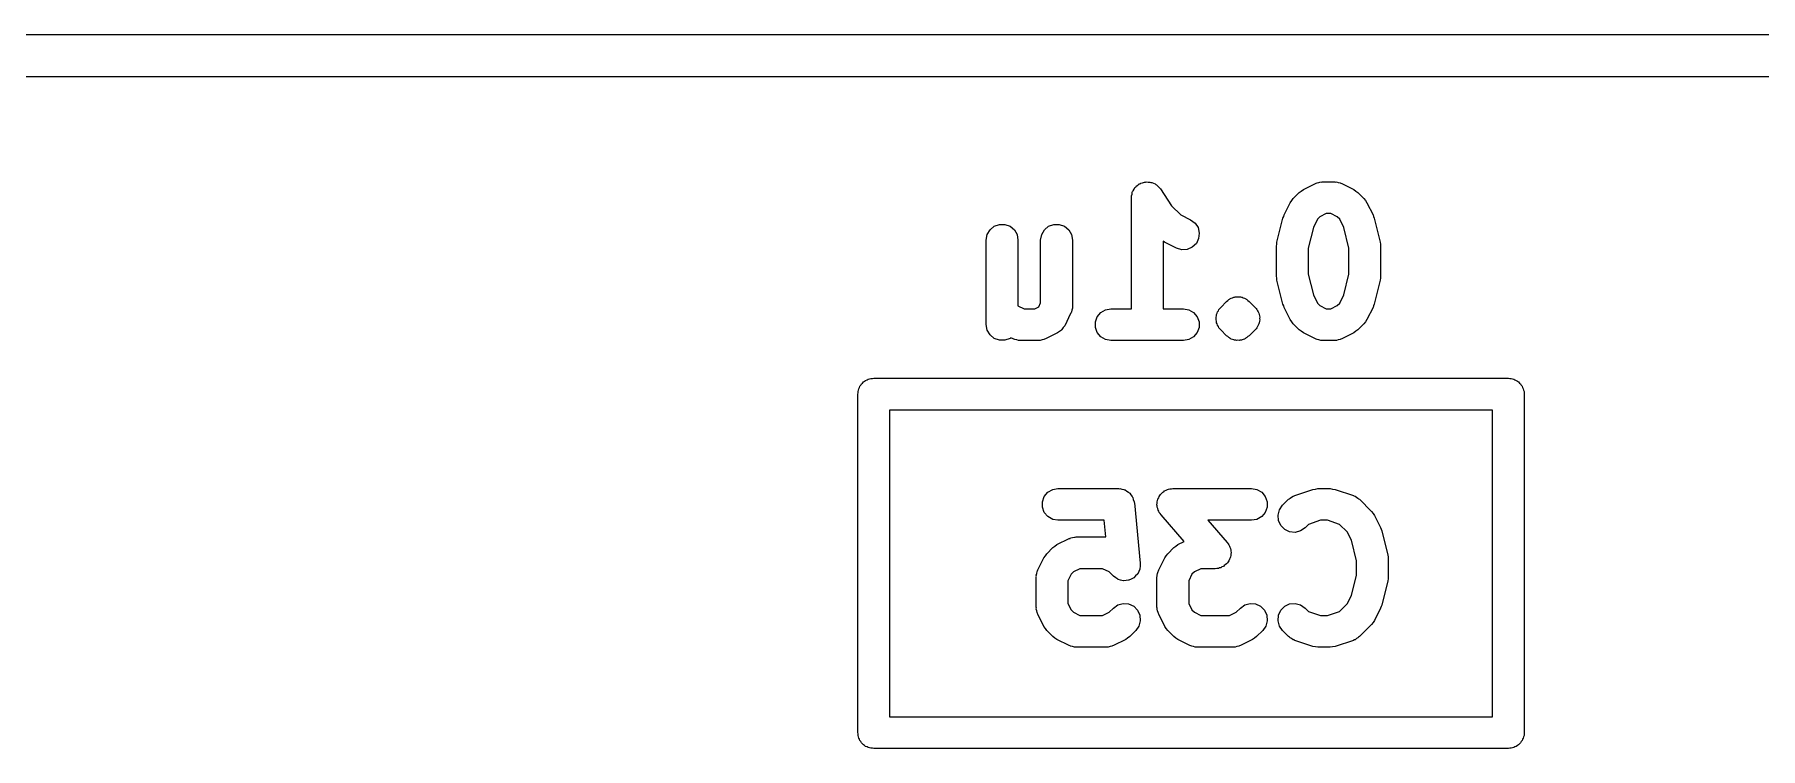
# Model space of a CAD drawing. Extents: x 100 to 214, y -112 to -50.
# Drawn here: x 123.73 to 131.89, y -53.27 to -49.9 of the extents above; entities that cross this region are included whole.
import ezdxf

# ---------------------------------------------------------------- set-up
doc = ezdxf.new("R2010")
doc.units = 0
doc.header["$MEASUREMENT"] = 0
doc.layers.add('BLACK', color=7, linetype='CONTINUOUS')

msp = doc.modelspace()

# ---------------------------------------------------------------- linework, layer by layer
at = {"layer": 'Black'}
for p, q in [((106, -49.9), (208, -49.9)), ((207.991, -50.1), (106.004, -50.1)), ((128.918, -50.6632), (128.921, -50.6546)), ((128.921, -50.6546), (128.922, -50.6458)), ((128.922, -50.6458), (128.924, -50.6422)), ((128.924, -50.6422), (128.926, -50.6382)), ((128.926, -50.6382), (128.931, -50.631)), ((128.931, -50.631), (128.935, -50.6232)), ((128.935, -50.6232), (128.939, -50.6205)), ((128.939, -50.6205), (128.941, -50.6172)), ((128.941, -50.6172), (128.949, -50.6122)), ((128.949, -50.6122), (128.955, -50.6065)), ((128.955, -50.6065), (128.959, -50.6051)), ((128.959, -50.6051), (128.963, -50.6027)), ((128.963, -50.6027), (128.971, -50.6006)), ((128.971, -50.6006), (128.98, -50.5976)), ((128.98, -50.5976), (128.984, -50.5976)), ((128.984, -50.5976), (128.988, -50.5966)), ((128.988, -50.5966), (128.997, -50.5976)), ((128.997, -50.5976), (129.006, -50.5976)), ((129.006, -50.5976), (129.01, -50.599)), ((129.01, -50.599), (129.014, -50.5994)), ((129.014, -50.5994), (129.022, -50.6034)), ((129.022, -50.6034), (129.03, -50.6065)), ((129.03, -50.6065), (129.034, -50.6091)), ((129.034, -50.6091), (129.037, -50.611)), ((129.037, -50.611), (129.043, -50.6175)), ((129.043, -50.6175), (129.05, -50.6232)), ((129.05, -50.6232), (129.052, -50.6268)), ((129.052, -50.6268), (129.055, -50.6298)), ((129.055, -50.6298), (129.108, -50.7094)), ((129.683, -50.6755), (129.711, -50.647)), ((129.711, -50.647), (129.721, -50.6401)), ((129.721, -50.6401), (129.731, -50.6329)), ((129.731, -50.6329), (129.788, -50.6043)), ((129.788, -50.6043), (129.792, -50.6031)), ((129.792, -50.6031), (129.796, -50.601)), ((129.796, -50.601), (129.804, -50.5994)), ((129.804, -50.5994), (129.813, -50.5969)), ((129.813, -50.5969), (129.817, -50.5972)), ((129.817, -50.5972), (129.821, -50.5964)), ((129.821, -50.5964), (129.879, -50.5964)), ((129.879, -50.5964), (129.883, -50.5972)), ((129.883, -50.5972), (129.887, -50.5969)), ((129.887, -50.5969), (129.896, -50.5994)), ((129.896, -50.5994), (129.904, -50.601)), ((129.904, -50.601), (129.908, -50.6031)), ((129.908, -50.6031), (129.912, -50.6043)), ((129.912, -50.6043), (129.969, -50.6329)), ((129.969, -50.6329), (129.979, -50.6401)), ((129.979, -50.6401), (129.989, -50.647)), ((129.989, -50.647), (130.017, -50.6755)), ((128.919, -50.6673), (128.918, -50.6632)), ((128.918, -50.6714), (128.919, -50.6673)), ((128.918, -51.1964), (128.918, -50.6714)), ((129.108, -50.7094), (129.152, -50.7526)), ((129.64, -50.7522), (129.669, -50.695)), ((129.669, -50.695), (129.676, -50.6854)), ((129.676, -50.6854), (129.683, -50.6755)), ((130.017, -50.6755), (130.024, -50.6854)), ((130.024, -50.6854), (130.031, -50.695)), ((130.031, -50.695), (130.06, -50.7522)), ((128.25, -50.8232), (128.27, -50.8065)), ((128.27, -50.8065), (128.294, -50.7976)), ((128.294, -50.7976), (128.32, -50.7976)), ((128.32, -50.7976), (128.345, -50.8065)), ((128.345, -50.8065), (128.365, -50.8232)), ((128.507, -50.8232), (128.527, -50.8065)), ((128.527, -50.8065), (128.551, -50.7976)), ((128.551, -50.7976), (128.577, -50.7976)), ((128.577, -50.7976), (128.602, -50.8065)), ((128.602, -50.8065), (128.622, -50.8232)), ((129.152, -50.7526), (129.198, -50.7758)), ((129.198, -50.7758), (129.219, -50.7913)), ((129.219, -50.7913), (129.233, -50.813)), ((129.233, -50.813), (129.239, -50.8384)), ((129.606, -50.8818), (129.634, -50.7675)), ((129.634, -50.7675), (129.638, -50.76)), ((129.638, -50.76), (129.64, -50.7522)), ((129.778, -50.8119), (129.754, -50.9092)), ((129.797, -50.773), (129.778, -50.8119)), ((129.809, -50.7616), (129.797, -50.773)), ((129.839, -50.7464), (129.809, -50.7616)), ((129.861, -50.7464), (129.839, -50.7464)), ((129.891, -50.7616), (129.861, -50.7464)), ((129.903, -50.773), (129.891, -50.7616)), ((129.922, -50.8119), (129.903, -50.773)), ((129.946, -50.9092), (129.922, -50.8119)), ((130.06, -50.7522), (130.062, -50.76)), ((130.062, -50.76), (130.066, -50.7675)), ((130.066, -50.7675), (130.094, -50.8818)), ((128.232, -50.8714), (128.237, -50.8458)), ((128.232, -51.2714), (128.232, -50.8714)), ((128.237, -50.8458), (128.25, -50.8232)), ((128.365, -50.8232), (128.378, -50.8458)), ((128.378, -50.8458), (128.382, -50.8714)), ((128.382, -50.8714), (128.382, -51.1822)), ((128.489, -50.8714), (128.494, -50.8458)), ((128.489, -51.168), (128.489, -50.8714)), ((128.494, -50.8458), (128.507, -50.8232)), ((128.622, -50.8232), (128.635, -50.8458)), ((128.635, -50.8458), (128.639, -50.8714)), ((128.639, -50.8714), (128.639, -51.1857)), ((129.074, -50.8814), (129.068, -50.8771)), ((129.068, -50.8771), (129.068, -51.1964)), ((129.131, -50.9099), (129.074, -50.8814)), ((129.225, -50.8875), (129.206, -50.9054)), ((129.236, -50.8642), (129.225, -50.8875)), ((129.239, -50.8384), (129.236, -50.8642)), ((129.604, -50.9), (129.605, -50.891)), ((129.604, -51.0429), (129.604, -50.9)), ((129.605, -50.891), (129.606, -50.8818)), ((130.094, -50.8818), (130.095, -50.891)), ((130.095, -50.891), (130.096, -50.9)), ((130.096, -50.9), (130.096, -51.0429)), ((129.156, -50.9174), (129.131, -50.9099)), ((129.182, -50.9158), (129.156, -50.9174)), ((129.206, -50.9054), (129.182, -50.9158)), ((129.754, -50.9092), (129.754, -51.0336)), ((129.946, -51.0336), (129.946, -50.9092)), ((129.605, -51.0519), (129.604, -51.0429)), ((129.606, -51.061), (129.605, -51.0519)), ((129.634, -51.1753), (129.606, -51.061)), ((129.754, -51.0336), (129.778, -51.131)), ((129.922, -51.131), (129.946, -51.0336)), ((130.094, -51.061), (130.066, -51.1753)), ((130.095, -51.0519), (130.094, -51.061)), ((130.096, -51.0429), (130.095, -51.0519)), ((129.39, -51.1463), (129.396, -51.1446)), ((129.396, -51.1446), (129.402, -51.1418)), ((129.402, -51.1418), (129.405, -51.1416)), ((129.405, -51.1416), (129.408, -51.1404)), ((129.408, -51.1404), (129.412, -51.1404)), ((129.412, -51.1404), (129.415, -51.1396)), ((129.415, -51.1396), (129.421, -51.1401)), ((129.421, -51.1401), (129.428, -51.1396)), ((129.428, -51.1396), (129.431, -51.1404)), ((129.431, -51.1404), (129.434, -51.1404)), ((129.434, -51.1404), (129.438, -51.1416)), ((129.438, -51.1416), (129.441, -51.1418)), ((129.441, -51.1418), (129.447, -51.1446)), ((129.447, -51.1446), (129.453, -51.1463)), ((129.778, -51.131), (129.797, -51.1699)), ((129.903, -51.1699), (129.922, -51.131)), ((128.382, -51.1822), (128.411, -51.1964)), ((128.411, -51.1964), (128.461, -51.1964)), ((128.461, -51.1964), (128.48, -51.187)), ((128.48, -51.187), (128.489, -51.168)), ((128.631, -51.2193), (128.603, -51.2764)), ((128.633, -51.2151), (128.631, -51.2193)), ((128.635, -51.2114), (128.633, -51.2151)), ((128.636, -51.2027), (128.635, -51.2114)), ((128.639, -51.1943), (128.636, -51.2027)), ((128.639, -51.1857), (128.639, -51.19)), ((128.639, -51.19), (128.639, -51.1943)), ((128.756, -51.2339), (128.773, -51.214)), ((128.773, -51.214), (128.796, -51.201)), ((128.796, -51.201), (128.821, -51.1964)), ((128.821, -51.1964), (128.918, -51.1964)), ((129.068, -51.1964), (129.164, -51.1964)), ((129.164, -51.1964), (129.19, -51.201)), ((129.19, -51.201), (129.212, -51.214)), ((129.212, -51.214), (129.229, -51.2339)), ((129.32, -51.2234), (129.323, -51.2175)), ((129.32, -51.23), (129.32, -51.2234)), ((129.323, -51.2175), (129.325, -51.2112)), ((129.325, -51.2112), (129.329, -51.2058)), ((129.329, -51.2058), (129.331, -51.1998)), ((129.331, -51.1998), (129.336, -51.1952)), ((129.336, -51.1952), (129.34, -51.1898)), ((129.34, -51.1898), (129.368, -51.1613)), ((129.368, -51.1613), (129.374, -51.1575)), ((129.374, -51.1575), (129.378, -51.1528)), ((129.378, -51.1528), (129.381, -51.1515)), ((129.381, -51.1515), (129.384, -51.1493)), ((129.384, -51.1493), (129.387, -51.1482)), ((129.387, -51.1482), (129.39, -51.1463)), ((129.453, -51.1463), (129.456, -51.1482)), ((129.456, -51.1482), (129.459, -51.1493)), ((129.459, -51.1493), (129.461, -51.1515)), ((129.461, -51.1515), (129.464, -51.1528)), ((129.464, -51.1528), (129.469, -51.1575)), ((129.469, -51.1575), (129.474, -51.1613)), ((129.474, -51.1613), (129.503, -51.1898)), ((129.503, -51.1898), (129.507, -51.1952)), ((129.507, -51.1952), (129.511, -51.1998)), ((129.511, -51.1998), (129.514, -51.2058)), ((129.514, -51.2058), (129.518, -51.2112)), ((129.518, -51.2112), (129.52, -51.2175)), ((129.52, -51.2175), (129.522, -51.2234)), ((129.522, -51.2234), (129.523, -51.23)), ((129.638, -51.1828), (129.634, -51.1753)), ((129.64, -51.1907), (129.638, -51.1828)), ((129.669, -51.2478), (129.64, -51.1907)), ((129.797, -51.1699), (129.809, -51.1812)), ((129.809, -51.1812), (129.839, -51.1964)), ((129.839, -51.1964), (129.861, -51.1964)), ((129.861, -51.1964), (129.891, -51.1812)), ((129.891, -51.1812), (129.903, -51.1699)), ((130.06, -51.1907), (130.031, -51.2478)), ((130.062, -51.1828), (130.06, -51.1907)), ((130.066, -51.1753), (130.062, -51.1828)), ((128.237, -51.2971), (128.232, -51.2714)), ((128.25, -51.3196), (128.237, -51.2971)), ((128.578, -51.3034), (128.569, -51.3099)), ((128.587, -51.2973), (128.578, -51.3034)), ((128.589, -51.2957), (128.587, -51.2973)), ((128.59, -51.2944), (128.589, -51.2957)), ((128.596, -51.2852), (128.59, -51.2944)), ((128.603, -51.2764), (128.596, -51.2852)), ((128.748, -51.2584), (128.756, -51.2339)), ((128.748, -51.2845), (128.748, -51.2584)), ((128.756, -51.3089), (128.748, -51.2845)), ((128.773, -51.3289), (128.756, -51.3089)), ((129.229, -51.3089), (129.212, -51.3289)), ((129.229, -51.2339), (129.238, -51.2584)), ((129.238, -51.2845), (129.229, -51.3089)), ((129.238, -51.2584), (129.238, -51.2845)), ((129.318, -51.2363), (129.32, -51.23)), ((129.319, -51.2429), (129.318, -51.2363)), ((129.318, -51.2494), (129.319, -51.2429)), ((129.32, -51.2557), (129.318, -51.2494)), ((129.32, -51.2623), (129.32, -51.2557)), ((129.323, -51.2682), (129.32, -51.2623)), ((129.325, -51.2746), (129.323, -51.2682)), ((129.329, -51.2799), (129.325, -51.2746)), ((129.331, -51.2859), (129.329, -51.2799)), ((129.336, -51.2905), (129.331, -51.2859)), ((129.34, -51.2959), (129.336, -51.2905)), ((129.368, -51.3245), (129.34, -51.2959)), ((129.503, -51.2959), (129.474, -51.3245)), ((129.507, -51.2905), (129.503, -51.2959)), ((129.511, -51.2859), (129.507, -51.2905)), ((129.514, -51.2799), (129.511, -51.2859)), ((129.518, -51.2746), (129.514, -51.2799)), ((129.52, -51.2682), (129.518, -51.2746)), ((129.522, -51.2623), (129.52, -51.2682)), ((129.523, -51.2557), (129.522, -51.2623)), ((129.523, -51.23), (129.525, -51.2363)), ((129.525, -51.2494), (129.523, -51.2557)), ((129.525, -51.2363), (129.524, -51.2429)), ((129.524, -51.2429), (129.525, -51.2494)), ((129.676, -51.2575), (129.669, -51.2478)), ((129.683, -51.2673), (129.676, -51.2575)), ((129.711, -51.2959), (129.683, -51.2673)), ((129.721, -51.3028), (129.711, -51.2959)), ((129.731, -51.3099), (129.721, -51.3028)), ((129.979, -51.3028), (129.969, -51.3099)), ((129.989, -51.2959), (129.979, -51.3028)), ((130.017, -51.2673), (129.989, -51.2959)), ((130.024, -51.2575), (130.017, -51.2673)), ((130.031, -51.2478), (130.024, -51.2575)), ((128.27, -51.3364), (128.25, -51.3196)), ((128.294, -51.3453), (128.27, -51.3364)), ((128.32, -51.3453), (128.294, -51.3453)), ((128.345, -51.3364), (128.32, -51.3453)), ((128.349, -51.3331), (128.345, -51.3364)), ((128.359, -51.3385), (128.349, -51.3331)), ((128.363, -51.3397), (128.359, -51.3385)), ((128.367, -51.3419), (128.363, -51.3397)), ((128.376, -51.3434), (128.367, -51.3419)), ((128.384, -51.3459), (128.376, -51.3434)), ((128.389, -51.3457), (128.384, -51.3459)), ((128.393, -51.3464), (128.389, -51.3457)), ((128.479, -51.3464), (128.393, -51.3464)), ((128.483, -51.3457), (128.479, -51.3464)), ((128.487, -51.3459), (128.483, -51.3457)), ((128.496, -51.3434), (128.487, -51.3459)), ((128.504, -51.3419), (128.496, -51.3434)), ((128.508, -51.3397), (128.504, -51.3419)), ((128.512, -51.3385), (128.508, -51.3397)), ((128.569, -51.3099), (128.512, -51.3385)), ((128.796, -51.3419), (128.773, -51.3289)), ((128.821, -51.3464), (128.796, -51.3419)), ((129.164, -51.3464), (128.821, -51.3464)), ((129.19, -51.3419), (129.164, -51.3464)), ((129.212, -51.3289), (129.19, -51.3419)), ((129.374, -51.3282), (129.368, -51.3245)), ((129.378, -51.3329), (129.374, -51.3282)), ((129.381, -51.3343), (129.378, -51.3329)), ((129.384, -51.3364), (129.381, -51.3343)), ((129.387, -51.3375), (129.384, -51.3364)), ((129.39, -51.3394), (129.387, -51.3375)), ((129.396, -51.3411), (129.39, -51.3394)), ((129.402, -51.3439), (129.396, -51.3411)), ((129.405, -51.3442), (129.402, -51.3439)), ((129.408, -51.3453), (129.405, -51.3442)), ((129.412, -51.3453), (129.408, -51.3453)), ((129.415, -51.3461), (129.412, -51.3453)), ((129.421, -51.3456), (129.415, -51.3461)), ((129.428, -51.3461), (129.421, -51.3456)), ((129.431, -51.3453), (129.428, -51.3461)), ((129.434, -51.3453), (129.431, -51.3453)), ((129.438, -51.3442), (129.434, -51.3453)), ((129.441, -51.3439), (129.438, -51.3442)), ((129.447, -51.3411), (129.441, -51.3439)), ((129.453, -51.3394), (129.447, -51.3411)), ((129.456, -51.3375), (129.453, -51.3394)), ((129.459, -51.3364), (129.456, -51.3375)), ((129.461, -51.3343), (129.459, -51.3364)), ((129.464, -51.3329), (129.461, -51.3343)), ((129.469, -51.3282), (129.464, -51.3329)), ((129.474, -51.3245), (129.469, -51.3282)), ((129.788, -51.3385), (129.731, -51.3099)), ((129.792, -51.3397), (129.788, -51.3385)), ((129.796, -51.3419), (129.792, -51.3397)), ((129.804, -51.3434), (129.796, -51.3419)), ((129.813, -51.3459), (129.804, -51.3434)), ((129.817, -51.3457), (129.813, -51.3459)), ((129.821, -51.3464), (129.817, -51.3457)), ((129.879, -51.3464), (129.821, -51.3464)), ((129.883, -51.3457), (129.879, -51.3464)), ((129.887, -51.3459), (129.883, -51.3457)), ((129.896, -51.3434), (129.887, -51.3459)), ((129.904, -51.3419), (129.896, -51.3434)), ((129.908, -51.3397), (129.904, -51.3419)), ((129.912, -51.3385), (129.908, -51.3397)), ((129.969, -51.3099), (129.912, -51.3385)), ((127.639, -51.5575), (127.643, -51.5518)), ((127.643, -51.5518), (127.648, -51.5476)), ((127.648, -51.5476), (127.652, -51.5425)), ((127.652, -51.5425), (127.657, -51.5393)), ((127.657, -51.5393), (127.662, -51.535)), ((127.662, -51.535), (127.669, -51.5328)), ((127.669, -51.5328), (127.674, -51.5295)), ((127.674, -51.5295), (127.681, -51.5284)), ((127.681, -51.5284), (127.687, -51.5261)), ((127.687, -51.5261), (127.694, -51.5261)), ((127.694, -51.5261), (127.7, -51.525)), ((127.7, -51.525), (130.7, -51.525)), ((130.7, -51.525), (130.706, -51.5261)), ((130.706, -51.5261), (130.713, -51.5261)), ((130.713, -51.5261), (130.719, -51.5284)), ((130.719, -51.5284), (130.726, -51.5295)), ((130.726, -51.5295), (130.731, -51.5328)), ((130.731, -51.5328), (130.737, -51.535)), ((130.737, -51.535), (130.743, -51.5393)), ((130.743, -51.5393), (130.748, -51.5425)), ((130.748, -51.5425), (130.752, -51.5476)), ((130.752, -51.5476), (130.757, -51.5518)), ((130.757, -51.5518), (130.761, -51.5575)), ((127.625, -51.6), (127.626, -51.5935)), ((127.625, -53.2), (127.625, -51.6)), ((127.626, -51.587), (127.628, -51.5808)), ((127.626, -51.5935), (127.626, -51.587)), ((127.628, -51.5808), (127.63, -51.5743)), ((127.63, -51.5743), (127.633, -51.5687)), ((127.633, -51.5687), (127.635, -51.5625)), ((127.635, -51.5625), (127.639, -51.5575)), ((130.761, -51.5575), (130.765, -51.5625)), ((130.765, -51.5625), (130.767, -51.5687)), ((130.767, -51.5687), (130.77, -51.5743)), ((130.77, -51.5743), (130.772, -51.5808)), ((130.772, -51.5808), (130.774, -51.587)), ((130.774, -51.587), (130.774, -51.5935)), ((130.774, -51.5935), (130.775, -51.6)), ((130.775, -51.6), (130.775, -53.2)), ((127.775, -51.675), (127.775, -53.125)), ((130.625, -51.675), (127.775, -51.675)), ((130.625, -53.125), (130.625, -51.675)), ((128.498, -52.1084), (128.506, -52.0839)), ((128.498, -52.1345), (128.498, -52.1084)), ((128.506, -52.0839), (128.523, -52.064)), ((128.523, -52.064), (128.546, -52.051)), ((128.546, -52.051), (128.571, -52.0464)), ((128.571, -52.0464), (128.857, -52.0464)), ((128.857, -52.0464), (128.86, -52.0469)), ((128.86, -52.0469), (128.863, -52.0466)), ((128.863, -52.0466), (128.873, -52.0492)), ((128.873, -52.0492), (128.883, -52.051)), ((128.883, -52.051), (128.885, -52.0524)), ((128.885, -52.0524), (128.888, -52.0531)), ((128.888, -52.0531), (128.896, -52.0588)), ((128.896, -52.0588), (128.905, -52.064)), ((128.905, -52.064), (128.907, -52.0661)), ((128.907, -52.0661), (128.91, -52.0677)), ((128.91, -52.0677), (128.916, -52.0761)), ((128.916, -52.0761), (128.922, -52.0839)), ((128.922, -52.0839), (128.923, -52.0866)), ((128.923, -52.0866), (128.925, -52.0889)), ((128.925, -52.0889), (128.927, -52.0988)), ((128.927, -52.0988), (128.931, -52.1084)), ((128.931, -52.1084), (128.931, -52.1112)), ((128.931, -52.1112), (128.932, -52.114)), ((128.932, -52.114), (128.96, -52.3997)), ((129.039, -52.123), (129.04, -52.1157)), ((129.04, -52.1287), (129.039, -52.123)), ((129.04, -52.1084), (129.042, -52.103)), ((129.04, -52.1157), (129.04, -52.1084)), ((129.042, -52.103), (129.043, -52.0972)), ((129.043, -52.0972), (129.047, -52.0908)), ((129.047, -52.0908), (129.049, -52.0839)), ((129.049, -52.0839), (129.053, -52.0795)), ((129.053, -52.0795), (129.056, -52.0744)), ((129.056, -52.0744), (129.061, -52.0696)), ((129.061, -52.0696), (129.066, -52.064)), ((129.066, -52.064), (129.071, -52.0611)), ((129.071, -52.0611), (129.075, -52.0573)), ((129.075, -52.0573), (129.082, -52.0546)), ((129.082, -52.0546), (129.089, -52.051)), ((129.089, -52.051), (129.094, -52.0499)), ((129.094, -52.0499), (129.1, -52.0479)), ((129.1, -52.0479), (129.107, -52.0477)), ((129.107, -52.0477), (129.114, -52.0464)), ((129.114, -52.0464), (129.486, -52.0464)), ((129.486, -52.0464), (129.511, -52.051)), ((129.511, -52.051), (129.534, -52.064)), ((129.534, -52.064), (129.551, -52.0839)), ((129.551, -52.0839), (129.56, -52.1084)), ((129.56, -52.1084), (129.56, -52.1345)), ((129.633, -52.1255), (129.661, -52.097)), ((129.661, -52.097), (129.665, -52.0945)), ((129.665, -52.0945), (129.668, -52.0913)), ((129.668, -52.0913), (129.675, -52.0871)), ((129.675, -52.0871), (129.683, -52.082)), ((129.683, -52.082), (129.687, -52.0809)), ((129.687, -52.0809), (129.691, -52.0788)), ((129.691, -52.0788), (129.776, -52.0503)), ((129.776, -52.0503), (129.788, -52.0485)), ((129.788, -52.0485), (129.8, -52.0464)), ((129.8, -52.0464), (129.857, -52.0464)), ((129.857, -52.0464), (129.869, -52.0485)), ((129.869, -52.0485), (129.881, -52.0503)), ((129.881, -52.0503), (129.967, -52.0788)), ((129.967, -52.0788), (129.97, -52.0809)), ((129.97, -52.0809), (129.975, -52.082)), ((129.975, -52.082), (129.982, -52.0871)), ((129.982, -52.0871), (129.989, -52.0913)), ((129.989, -52.0913), (129.992, -52.0945)), ((129.992, -52.0945), (129.996, -52.097)), ((129.996, -52.097), (130.053, -52.1541)), ((128.506, -52.1589), (128.498, -52.1345)), ((128.523, -52.1789), (128.506, -52.1589)), ((128.546, -52.1919), (128.523, -52.1789)), ((128.571, -52.1964), (128.546, -52.1919)), ((128.789, -52.1964), (128.571, -52.1964)), ((128.797, -52.275), (128.789, -52.1964)), ((129.04, -52.1345), (129.04, -52.1287)), ((129.043, -52.1413), (129.04, -52.1345)), ((129.044, -52.1485), (129.043, -52.1413)), ((129.047, -52.1535), (129.044, -52.1485)), ((129.049, -52.1589), (129.047, -52.1535)), ((129.054, -52.1645), (129.049, -52.1589)), ((129.058, -52.1708), (129.054, -52.1645)), ((129.168, -52.2965), (129.058, -52.1708)), ((129.486, -52.1964), (129.28, -52.1964)), ((129.28, -52.1964), (129.371, -52.3006)), ((129.511, -52.1919), (129.486, -52.1964)), ((129.534, -52.1789), (129.511, -52.1919)), ((129.551, -52.1589), (129.534, -52.1789)), ((129.56, -52.1345), (129.551, -52.1589)), ((129.611, -52.172), (129.618, -52.1469)), ((129.613, -52.198), (129.611, -52.172)), ((129.624, -52.2216), (129.613, -52.198)), ((129.618, -52.1469), (129.633, -52.1255)), ((129.812, -52.1964), (129.755, -52.2156)), ((129.845, -52.1964), (129.812, -52.1964)), ((129.902, -52.2156), (129.845, -52.1964)), ((130.053, -52.1541), (130.06, -52.1639)), ((130.06, -52.1639), (130.067, -52.1736)), ((130.067, -52.1736), (130.096, -52.2307)), ((128.566, -52.3115), (128.624, -52.2829)), ((128.624, -52.2829), (128.628, -52.2817)), ((128.628, -52.2817), (128.631, -52.2795)), ((128.631, -52.2795), (128.64, -52.278)), ((128.64, -52.278), (128.649, -52.2755)), ((128.649, -52.2755), (128.653, -52.2757)), ((128.653, -52.2757), (128.657, -52.275)), ((128.657, -52.275), (128.797, -52.275)), ((129.643, -52.24), (129.624, -52.2216)), ((129.666, -52.251), (129.643, -52.24)), ((129.692, -52.2533), (129.666, -52.251)), ((129.717, -52.2465), (129.692, -52.2533)), ((129.739, -52.2316), (129.717, -52.2465)), ((129.755, -52.2156), (129.739, -52.2316)), ((129.938, -52.2516), (129.902, -52.2156)), ((129.958, -52.2905), (129.938, -52.2516)), ((130.096, -52.2307), (130.098, -52.2386)), ((130.098, -52.2386), (130.101, -52.2461)), ((130.101, -52.2461), (130.13, -52.3604)), ((128.504, -52.3736), (128.512, -52.3639)), ((128.512, -52.3639), (128.518, -52.3541)), ((128.518, -52.3541), (128.547, -52.3255)), ((128.547, -52.3255), (128.557, -52.3186)), ((128.557, -52.3186), (128.566, -52.3115)), ((129.076, -52.3736), (129.083, -52.364)), ((129.083, -52.364), (129.09, -52.3541)), ((129.09, -52.3541), (129.118, -52.3255)), ((129.118, -52.3255), (129.128, -52.3187)), ((129.128, -52.3187), (129.138, -52.3115)), ((129.138, -52.3115), (129.168, -52.2965)), ((129.371, -52.3006), (129.375, -52.3069)), ((129.375, -52.3069), (129.379, -52.3125)), ((129.379, -52.3125), (129.381, -52.3179)), ((129.381, -52.3179), (129.384, -52.3229)), ((129.384, -52.3229), (129.386, -52.3301)), ((129.386, -52.3685), (129.385, -52.3742)), ((129.386, -52.3301), (129.388, -52.337)), ((129.388, -52.363), (129.386, -52.3685)), ((129.388, -52.337), (129.388, -52.3428)), ((129.388, -52.3428), (129.389, -52.3484)), ((129.389, -52.3484), (129.388, -52.3557)), ((129.388, -52.3557), (129.388, -52.363)), ((129.982, -52.3878), (129.958, -52.2905)), ((130.13, -52.3604), (130.131, -52.3695)), ((130.131, -52.3695), (130.132, -52.3786)), ((128.468, -52.4557), (128.471, -52.4473)), ((128.471, -52.4473), (128.472, -52.4386)), ((128.472, -52.4386), (128.475, -52.4349)), ((128.475, -52.4349), (128.476, -52.4307)), ((128.476, -52.4307), (128.504, -52.3736)), ((128.644, -52.4402), (128.633, -52.4516)), ((128.675, -52.425), (128.644, -52.4402)), ((128.782, -52.425), (128.675, -52.425)), ((128.813, -52.4402), (128.782, -52.425)), ((128.833, -52.4602), (128.813, -52.4402)), ((128.947, -52.4502), (128.938, -52.4591)), ((128.948, -52.4494), (128.947, -52.4497)), ((128.947, -52.4497), (128.947, -52.4502)), ((128.953, -52.438), (128.948, -52.4494)), ((128.958, -52.4266), (128.953, -52.438)), ((128.959, -52.4131), (128.958, -52.4257)), ((128.958, -52.4257), (128.958, -52.4261)), ((128.958, -52.4261), (128.958, -52.4266)), ((128.96, -52.4006), (128.959, -52.4131)), ((128.96, -52.3997), (128.96, -52.4002)), ((128.96, -52.4002), (128.96, -52.4006)), ((129.04, -52.4557), (129.042, -52.4473)), ((129.042, -52.4473), (129.044, -52.4386)), ((129.044, -52.4386), (129.046, -52.4349)), ((129.046, -52.4349), (129.047, -52.4307)), ((129.047, -52.4307), (129.076, -52.3736)), ((129.216, -52.4402), (129.204, -52.4516)), ((129.246, -52.425), (129.216, -52.4402)), ((129.314, -52.425), (129.246, -52.425)), ((129.322, -52.4237), (129.314, -52.425)), ((129.329, -52.4236), (129.322, -52.4237)), ((129.334, -52.4215), (129.329, -52.4236)), ((129.34, -52.4205), (129.334, -52.4215)), ((129.346, -52.4168), (129.34, -52.4205)), ((129.353, -52.4142), (129.346, -52.4168)), ((129.357, -52.4103), (129.353, -52.4142)), ((129.362, -52.4075), (129.357, -52.4103)), ((129.367, -52.4018), (129.362, -52.4075)), ((129.373, -52.397), (129.367, -52.4018)), ((129.376, -52.3919), (129.373, -52.397)), ((129.379, -52.3875), (129.376, -52.3919)), ((129.382, -52.3806), (129.379, -52.3875)), ((129.385, -52.3742), (129.382, -52.3806)), ((129.982, -52.4551), (129.982, -52.3878)), ((130.132, -52.3786), (130.132, -52.4643)), ((128.469, -52.46), (128.468, -52.4557)), ((128.468, -52.4643), (128.469, -52.46)), ((128.468, -52.6071), (128.468, -52.4643)), ((128.633, -52.4516), (128.618, -52.482)), ((128.618, -52.482), (128.618, -52.5894)), ((128.833, -52.4604), (128.833, -52.4602)), ((128.833, -52.4608), (128.833, -52.4604)), ((128.844, -52.4679), (128.833, -52.4608)), ((128.854, -52.4751), (128.844, -52.4679)), ((128.854, -52.4752), (128.854, -52.4751)), ((128.855, -52.4755), (128.854, -52.4752)), ((128.867, -52.4786), (128.855, -52.4755)), ((128.879, -52.4819), (128.867, -52.4786)), ((128.88, -52.4818), (128.879, -52.4819)), ((128.893, -52.4807), (128.88, -52.4819)), ((128.88, -52.4819), (128.88, -52.4818)), ((128.905, -52.4796), (128.893, -52.4807)), ((128.906, -52.4794), (128.905, -52.4796)), ((128.917, -52.4739), (128.906, -52.4793)), ((128.906, -52.4793), (128.906, -52.4794)), ((128.929, -52.4686), (128.917, -52.4739)), ((128.938, -52.4591), (128.929, -52.468)), ((128.929, -52.468), (128.929, -52.4682)), ((128.929, -52.4682), (128.929, -52.4686)), ((129.039, -52.4643), (129.04, -52.46)), ((129.039, -52.6071), (129.039, -52.4643)), ((129.04, -52.46), (129.04, -52.4557)), ((129.204, -52.4516), (129.189, -52.482)), ((129.189, -52.482), (129.189, -52.5894)), ((129.958, -52.5524), (129.982, -52.4551)), ((130.13, -52.4825), (130.101, -52.5968)), ((130.131, -52.4733), (130.13, -52.4825)), ((130.132, -52.4643), (130.131, -52.4733)), ((128.469, -52.6114), (128.468, -52.6071)), ((128.468, -52.6157), (128.469, -52.6114)), ((128.618, -52.5894), (128.633, -52.6199)), ((128.813, -52.6312), (128.833, -52.6113)), ((128.833, -52.6113), (128.854, -52.5963)), ((128.854, -52.5963), (128.879, -52.5896)), ((128.879, -52.5896), (128.905, -52.5918)), ((128.905, -52.5918), (128.929, -52.6028)), ((128.929, -52.6028), (128.947, -52.6213)), ((129.04, -52.6114), (129.039, -52.6071)), ((129.04, -52.6157), (129.04, -52.6114)), ((129.189, -52.5894), (129.204, -52.6199)), ((129.413, -52.6312), (129.433, -52.6113)), ((129.433, -52.6113), (129.454, -52.5963)), ((129.454, -52.5963), (129.479, -52.5896)), ((129.479, -52.5896), (129.505, -52.5918)), ((129.505, -52.5918), (129.529, -52.6028)), ((129.529, -52.6028), (129.547, -52.6213)), ((129.624, -52.6213), (129.643, -52.6028)), ((129.643, -52.6028), (129.666, -52.5918)), ((129.666, -52.5918), (129.692, -52.5896)), ((129.692, -52.5896), (129.717, -52.5963)), ((129.717, -52.5963), (129.739, -52.6113)), ((129.739, -52.6113), (129.755, -52.6273)), ((129.902, -52.6273), (129.938, -52.5913)), ((129.938, -52.5913), (129.958, -52.5524)), ((130.096, -52.6121), (130.067, -52.6693)), ((130.098, -52.6043), (130.096, -52.6121)), ((130.101, -52.5968), (130.098, -52.6043)), ((128.471, -52.6241), (128.468, -52.6157)), ((128.472, -52.6328), (128.471, -52.6241)), ((128.475, -52.6365), (128.472, -52.6328)), ((128.476, -52.6407), (128.475, -52.6365)), ((128.504, -52.6978), (128.476, -52.6407)), ((128.633, -52.6199), (128.644, -52.6312)), ((128.644, -52.6312), (128.675, -52.6464)), ((128.675, -52.6464), (128.782, -52.6464)), ((128.782, -52.6464), (128.813, -52.6312)), ((128.947, -52.6213), (128.958, -52.6449)), ((128.96, -52.6708), (128.954, -52.696)), ((128.958, -52.6449), (128.96, -52.6708)), ((129.042, -52.6241), (129.04, -52.6157)), ((129.044, -52.6328), (129.042, -52.6241)), ((129.046, -52.6365), (129.044, -52.6328)), ((129.047, -52.6407), (129.046, -52.6365)), ((129.076, -52.6978), (129.047, -52.6407)), ((129.204, -52.6199), (129.216, -52.6312)), ((129.216, -52.6312), (129.246, -52.6464)), ((129.246, -52.6464), (129.382, -52.6464)), ((129.382, -52.6464), (129.413, -52.6312)), ((129.547, -52.6213), (129.558, -52.6449)), ((129.56, -52.6708), (129.554, -52.696)), ((129.558, -52.6449), (129.56, -52.6708)), ((129.611, -52.6708), (129.613, -52.6449)), ((129.618, -52.696), (129.611, -52.6708)), ((129.613, -52.6449), (129.624, -52.6213)), ((129.755, -52.6273), (129.812, -52.6464)), ((129.812, -52.6464), (129.845, -52.6464)), ((129.845, -52.6464), (129.902, -52.6273)), ((130.053, -52.6887), (129.996, -52.7459)), ((130.06, -52.6789), (130.053, -52.6887)), ((130.067, -52.6693), (130.06, -52.6789)), ((128.512, -52.7075), (128.504, -52.6978)), ((128.518, -52.7173), (128.512, -52.7075)), ((128.547, -52.7459), (128.518, -52.7173)), ((128.557, -52.7528), (128.547, -52.7459)), ((128.566, -52.7599), (128.557, -52.7528)), ((128.624, -52.7885), (128.566, -52.7599)), ((128.891, -52.7599), (128.834, -52.7885)), ((128.9, -52.7528), (128.891, -52.7599)), ((128.91, -52.7459), (128.9, -52.7528)), ((128.939, -52.7173), (128.91, -52.7459)), ((128.954, -52.696), (128.939, -52.7173)), ((129.083, -52.7075), (129.076, -52.6978)), ((129.09, -52.7173), (129.083, -52.7075)), ((129.118, -52.7459), (129.09, -52.7173)), ((129.128, -52.7528), (129.118, -52.7459)), ((129.138, -52.7599), (129.128, -52.7528)), ((129.195, -52.7885), (129.138, -52.7599)), ((129.491, -52.7599), (129.434, -52.7885)), ((129.5, -52.7528), (129.491, -52.7599)), ((129.51, -52.7459), (129.5, -52.7528)), ((129.539, -52.7173), (129.51, -52.7459)), ((129.554, -52.696), (129.539, -52.7173)), ((129.633, -52.7173), (129.618, -52.696)), ((129.661, -52.7459), (129.633, -52.7173)), ((129.665, -52.7484), (129.661, -52.7459)), ((129.668, -52.7516), (129.665, -52.7484)), ((129.675, -52.7558), (129.668, -52.7516)), ((129.683, -52.7608), (129.675, -52.7558)), ((129.687, -52.7619), (129.683, -52.7608)), ((129.691, -52.764), (129.687, -52.7619)), ((129.776, -52.7926), (129.691, -52.764)), ((129.967, -52.764), (129.881, -52.7926)), ((129.97, -52.7619), (129.967, -52.764)), ((129.975, -52.7608), (129.97, -52.7619)), ((129.982, -52.7558), (129.975, -52.7608)), ((129.989, -52.7516), (129.982, -52.7558)), ((129.992, -52.7484), (129.989, -52.7516)), ((129.996, -52.7459), (129.992, -52.7484)), ((128.628, -52.7897), (128.624, -52.7885)), ((128.631, -52.7919), (128.628, -52.7897)), ((128.64, -52.7934), (128.631, -52.7919)), ((128.649, -52.7959), (128.64, -52.7934)), ((128.653, -52.7957), (128.649, -52.7959)), ((128.657, -52.7964), (128.653, -52.7957)), ((128.8, -52.7964), (128.657, -52.7964)), ((128.804, -52.7957), (128.8, -52.7964)), ((128.809, -52.7959), (128.804, -52.7957)), ((128.817, -52.7934), (128.809, -52.7959)), ((128.826, -52.7919), (128.817, -52.7934)), ((128.829, -52.7897), (128.826, -52.7919)), ((128.834, -52.7885), (128.829, -52.7897)), ((129.199, -52.7897), (129.195, -52.7885)), ((129.203, -52.7919), (129.199, -52.7897)), ((129.212, -52.7934), (129.203, -52.7919)), ((129.22, -52.7959), (129.212, -52.7934)), ((129.224, -52.7957), (129.22, -52.7959)), ((129.229, -52.7964), (129.224, -52.7957)), ((129.4, -52.7964), (129.229, -52.7964)), ((129.404, -52.7957), (129.4, -52.7964)), ((129.409, -52.7959), (129.404, -52.7957)), ((129.417, -52.7934), (129.409, -52.7959)), ((129.426, -52.7919), (129.417, -52.7934)), ((129.429, -52.7897), (129.426, -52.7919)), ((129.434, -52.7885), (129.429, -52.7897)), ((129.788, -52.7943), (129.776, -52.7926)), ((129.8, -52.7964), (129.788, -52.7943)), ((129.857, -52.7964), (129.8, -52.7964)), ((129.869, -52.7943), (129.857, -52.7964)), ((129.881, -52.7926), (129.869, -52.7943)), ((127.775, -53.125), (130.625, -53.125)), ((127.626, -53.2065), (127.625, -53.2)), ((127.626, -53.213), (127.626, -53.2065)), ((127.628, -53.2192), (127.626, -53.213)), ((127.63, -53.2257), (127.628, -53.2192)), ((127.633, -53.2313), (127.63, -53.2257)), ((127.635, -53.2375), (127.633, -53.2313)), ((127.639, -53.2425), (127.635, -53.2375)), ((127.643, -53.2482), (127.639, -53.2425)), ((127.648, -53.2524), (127.643, -53.2482)), ((127.652, -53.2575), (127.648, -53.2524)), ((127.657, -53.2607), (127.652, -53.2575)), ((127.662, -53.265), (127.657, -53.2607)), ((127.669, -53.2672), (127.662, -53.265)), ((130.737, -53.265), (130.731, -53.2672)), ((130.743, -53.2607), (130.737, -53.265)), ((130.748, -53.2575), (130.743, -53.2607)), ((130.752, -53.2524), (130.748, -53.2575)), ((130.757, -53.2482), (130.752, -53.2524)), ((130.761, -53.2425), (130.757, -53.2482)), ((130.765, -53.2375), (130.761, -53.2425)), ((130.767, -53.2313), (130.765, -53.2375)), ((130.77, -53.2257), (130.767, -53.2313)), ((130.772, -53.2192), (130.77, -53.2257)), ((130.774, -53.213), (130.772, -53.2192)), ((130.775, -53.2), (130.774, -53.2065)), ((130.774, -53.2065), (130.774, -53.213)), ((127.674, -53.2705), (127.669, -53.2672)), ((127.681, -53.2716), (127.674, -53.2705)), ((127.687, -53.2739), (127.681, -53.2716)), ((127.694, -53.2739), (127.687, -53.2739)), ((127.7, -53.275), (127.694, -53.2739)), ((130.7, -53.275), (127.7, -53.275)), ((130.706, -53.2739), (130.7, -53.275)), ((130.713, -53.2739), (130.706, -53.2739)), ((130.719, -53.2716), (130.713, -53.2739)), ((130.726, -53.2705), (130.719, -53.2716)), ((130.731, -53.2672), (130.726, -53.2705))]:
    msp.add_line(p, q, dxfattribs=at)

doc.saveas('drawing.dxf')
